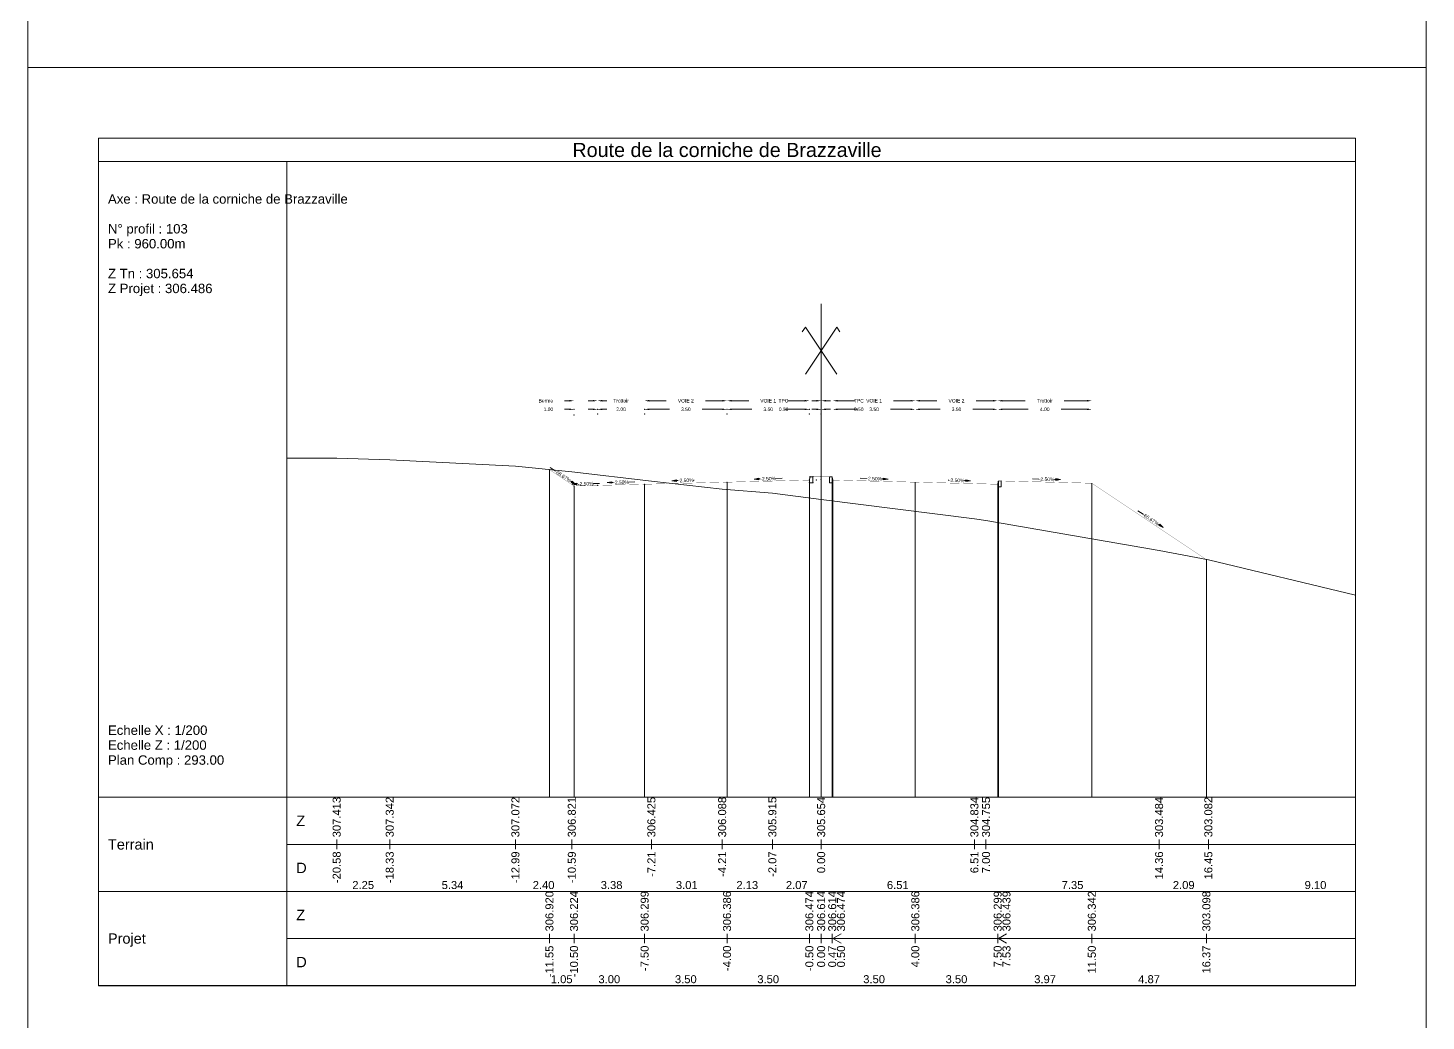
# Model space of a CAD drawing. Extents: x 0 to 74, y -372 to 1003.
# Drawn here: x 0 to 59.4, y -286.8 to -244.6 of the extents above; entities that cross this region are included whole.
import ezdxf
from ezdxf.enums import TextEntityAlignment as Align

# ---------------------------------------------------------------- set-up
doc = ezdxf.new("R2010")
doc.units = 0
doc.header["$LTSCALE"] = 2
doc.header["$PDSIZE"] = -0.004
doc.layers.get('0').update_dxf_attribs({"lineweight": 0})
for name, color, linetype, lineweight in [('Route - Profils type - PT DEB TRT BERME', 5, 'Continuous', 0), ('Route - Profils type - PT REM TRT', 5, 'Continuous', 0), ('Route - Route de la corniche de Brazzaville - PT - Cadre_P103', 7, 'Continuous', 0), ('Route - Route de la corniche de Brazzaville - PT - Terrain_P103', 5, 'Continuous', 0)]:
    doc.layers.add(name, color=color, linetype=linetype, lineweight=lineweight)
doc.styles.add('CadreTitre', font='arial.ttf', dxfattribs={"height": 0.003})
doc.styles.add('Cotation', font='arial.ttf')
doc.styles.add('CoteHor', font='arial.ttf', dxfattribs={"height": 0.0022})
doc.styles.add('CoteHorA', font='arial.ttf', dxfattribs={"height": 0.0022})
doc.styles.add('CoteTitre', font='arial.ttf', dxfattribs={"height": 0.0017})
doc.styles.add('CoteTitreA', font='arial.ttf', dxfattribs={"height": 0.0017})
doc.styles.add('CoteVert', font='arial.ttf', dxfattribs={"height": 0.0017})
doc.styles.add('CoteVertA', font='arial.ttf', dxfattribs={"height": 0.0017})
doc.styles.add('ProfilCartouche', font='arial.ttf', dxfattribs={"height": 0.002})
doc.dimstyles.new('BRAZZAVILLE', dxfattribs={"dimtxt": 0.15, "dimasz": 0.2, "dimexe": 0.5, "dimexo": 0.5, "dimgap": 0.5, "dimtad": 0, "dimzin": 0, "dimdsep": 46, "dimtxsty": 'Cotation', "dimsah": 1, "dimcen": 0.1, "dimse1": 1, "dimse2": 1, "dimclrd": 1, "dimclre": 256, "dimclrt": 1, "dimaunit": 2, "dimazin": 0, "dimtfac": 1, "dimtdec": 4, "dimtofl": 0, "dimtmove": 0, "dimatfit": 1, "dimfxl": 1, "dimtolj": 1, "dimtzin": 0, "dimlwd": 0, "dimlwe": 0, "dimarcsym": 0})

# ---------------------------------------------------------------- blocks, each defined once
blk = doc.blocks.new('*D642')
at = {"layer": 'Defpoints', "color": 0, "transparency": 16777216}
for p in [(34.2, -260.844), (34.2, -260.848), (33.7, -263.844)]:
    blk.add_point(p, dxfattribs=at)
at = {"layer": 'Route - Profils type - PT REM TRT', "color": 1, "lineweight": 0, "transparency": 16777216}
for p, q in [((33.5, -260.848), (33.3, -260.848)), ((34.4, -260.848), (34.6, -260.848))]:
    blk.add_line(p, q, dxfattribs=at)
at = {"layer": 'Route - Profils type - PT REM TRT', "color": 1, "transparency": 16777216}
for points in [[(33.5, -260.815), (33.5, -260.881), (33.7, -260.848)], [(34.4, -260.815), (34.4, -260.881), (34.2, -260.848)]]:
    blk.add_solid(points, dxfattribs=at)
at = {"layer": 'Route - Profils type - PT REM TRT', "color": 1, "transparency": 16777216, "insert": (35.295, -260.848), "char_height": 0.15, "attachment_point": 5, "style": 'Cotation'}
blk.add_mtext('\\A1;0.50', dxfattribs=at)
blk = doc.blocks.new('*D643')
at = {"layer": 'Defpoints', "color": 0, "transparency": 16777216}
for p in [(34.2, -260.844), (37.7, -260.844), (37.7, -260.848)]:
    blk.add_point(p, dxfattribs=at)
at = {"layer": 'Route - Profils type - PT REM TRT', "color": 1, "lineweight": 0, "transparency": 16777216}
for p, q in [((34.4, -260.848), (35.255, -260.848)), ((37.5, -260.848), (36.645, -260.848))]:
    blk.add_line(p, q, dxfattribs=at)
at = {"layer": 'Route - Profils type - PT REM TRT', "color": 1, "transparency": 16777216}
for points in [[(34.4, -260.815), (34.4, -260.881), (34.2, -260.848)], [(37.5, -260.815), (37.5, -260.881), (37.7, -260.848)]]:
    blk.add_solid(points, dxfattribs=at)
at = {"layer": 'Route - Profils type - PT REM TRT', "color": 1, "transparency": 16777216, "insert": (35.95, -260.848), "char_height": 0.15, "attachment_point": 5, "style": 'Cotation'}
blk.add_mtext('\\A1;3.50', dxfattribs=at)
blk = doc.blocks.new('*D644')
at = {"layer": 'Defpoints', "color": 0, "transparency": 16777216}
for p in [(37.7, -260.844), (41.2, -260.844), (41.2, -260.848)]:
    blk.add_point(p, dxfattribs=at)
at = {"layer": 'Route - Profils type - PT REM TRT', "color": 1, "lineweight": 0, "transparency": 16777216}
for p, q in [((37.9, -260.848), (38.755, -260.848)), ((41, -260.848), (40.145, -260.848))]:
    blk.add_line(p, q, dxfattribs=at)
at = {"layer": 'Route - Profils type - PT REM TRT', "color": 1, "transparency": 16777216}
for points in [[(37.9, -260.815), (37.9, -260.881), (37.7, -260.848)], [(41, -260.815), (41, -260.881), (41.2, -260.848)]]:
    blk.add_solid(points, dxfattribs=at)
at = {"layer": 'Route - Profils type - PT REM TRT', "color": 1, "transparency": 16777216, "insert": (39.45, -260.848), "char_height": 0.15, "attachment_point": 5, "style": 'Cotation'}
blk.add_mtext('\\A1;3.50', dxfattribs=at)
blk = doc.blocks.new('*D645')
at = {"layer": 'Defpoints', "color": 0, "transparency": 16777216}
for p in [(41.2, -260.844), (45.2, -260.844), (45.2, -260.848)]:
    blk.add_point(p, dxfattribs=at)
at = {"layer": 'Route - Profils type - PT REM TRT', "color": 1, "lineweight": 0, "transparency": 16777216}
for p, q in [((41.4, -260.848), (42.502, -260.848)), ((45, -260.848), (43.898, -260.848))]:
    blk.add_line(p, q, dxfattribs=at)
at = {"layer": 'Route - Profils type - PT REM TRT', "color": 1, "transparency": 16777216}
for points in [[(41.4, -260.815), (41.4, -260.881), (41.2, -260.848)], [(45, -260.815), (45, -260.881), (45.2, -260.848)]]:
    blk.add_solid(points, dxfattribs=at)
at = {"layer": 'Route - Profils type - PT REM TRT', "color": 1, "transparency": 16777216, "insert": (43.2, -260.848), "char_height": 0.15, "attachment_point": 5, "style": 'Cotation'}
blk.add_mtext('\\A1;4.00', dxfattribs=at)
blk = doc.blocks.new('*D646')
at = {"layer": 'Defpoints', "color": 0, "transparency": 16777216}
for p in [(34.2, -260.485), (34.2, -261.044), (33.7, -263.844)]:
    blk.add_point(p, dxfattribs=at)
at = {"layer": 'Route - Profils type - PT REM TRT', "color": 1, "lineweight": 0, "transparency": 16777216}
for p, q in [((33.5, -260.485), (33.3, -260.485)), ((34.4, -260.485), (34.6, -260.485))]:
    blk.add_line(p, q, dxfattribs=at)
at = {"layer": 'Route - Profils type - PT REM TRT', "color": 1, "transparency": 16777216}
for points in [[(33.5, -260.451), (33.5, -260.518), (33.7, -260.485)], [(34.4, -260.451), (34.4, -260.518), (34.2, -260.485)]]:
    blk.add_solid(points, dxfattribs=at)
at = {"layer": 'Route - Profils type - PT REM TRT', "color": 1, "transparency": 16777216, "insert": (35.303, -260.485), "char_height": 0.15, "attachment_point": 5, "style": 'Cotation'}
blk.add_mtext('\\A1;TPC', dxfattribs=at)
blk = doc.blocks.new('*D647')
at = {"layer": 'Defpoints', "color": 0, "transparency": 16777216}
for p in [(37.7, -260.485), (34.2, -261.044), (37.7, -260.844)]:
    blk.add_point(p, dxfattribs=at)
at = {"layer": 'Route - Profils type - PT REM TRT', "color": 1, "lineweight": 0, "transparency": 16777216}
for p, q in [((34.4, -260.485), (35.132, -260.485)), ((37.5, -260.485), (36.768, -260.485))]:
    blk.add_line(p, q, dxfattribs=at)
at = {"layer": 'Route - Profils type - PT REM TRT', "color": 1, "transparency": 16777216}
for points in [[(34.4, -260.451), (34.4, -260.518), (34.2, -260.485)], [(37.5, -260.451), (37.5, -260.518), (37.7, -260.485)]]:
    blk.add_solid(points, dxfattribs=at)
at = {"layer": 'Route - Profils type - PT REM TRT', "color": 1, "transparency": 16777216, "insert": (35.95, -260.485), "char_height": 0.15, "attachment_point": 5, "style": 'Cotation'}
blk.add_mtext('\\A1;VOIE 1', dxfattribs=at)
blk = doc.blocks.new('*D648')
at = {"layer": 'Defpoints', "color": 0, "transparency": 16777216}
for p in [(41.2, -260.485), (37.7, -260.844), (41.2, -260.844)]:
    blk.add_point(p, dxfattribs=at)
at = {"layer": 'Route - Profils type - PT REM TRT', "color": 1, "lineweight": 0, "transparency": 16777216}
for p, q in [((37.9, -260.485), (38.618, -260.485)), ((41, -260.485), (40.282, -260.485))]:
    blk.add_line(p, q, dxfattribs=at)
at = {"layer": 'Route - Profils type - PT REM TRT', "color": 1, "transparency": 16777216}
for points in [[(37.9, -260.451), (37.9, -260.518), (37.7, -260.485)], [(41, -260.451), (41, -260.518), (41.2, -260.485)]]:
    blk.add_solid(points, dxfattribs=at)
at = {"layer": 'Route - Profils type - PT REM TRT', "color": 1, "transparency": 16777216, "insert": (39.45, -260.485), "char_height": 0.15, "attachment_point": 5, "style": 'Cotation'}
blk.add_mtext('\\A1;VOIE 2', dxfattribs=at)
blk = doc.blocks.new('*D649')
at = {"layer": 'Defpoints', "color": 0, "transparency": 16777216}
for p in [(45.2, -260.485), (41.2, -260.844), (45.2, -260.844)]:
    blk.add_point(p, dxfattribs=at)
at = {"layer": 'Route - Profils type - PT REM TRT', "color": 1, "lineweight": 0, "transparency": 16777216}
for p, q in [((41.4, -260.485), (42.369, -260.485)), ((45, -260.485), (44.031, -260.485))]:
    blk.add_line(p, q, dxfattribs=at)
at = {"layer": 'Route - Profils type - PT REM TRT', "color": 1, "transparency": 16777216}
for points in [[(41.4, -260.451), (41.4, -260.518), (41.2, -260.485)], [(45, -260.451), (45, -260.518), (45.2, -260.485)]]:
    blk.add_solid(points, dxfattribs=at)
at = {"layer": 'Route - Profils type - PT REM TRT', "color": 1, "transparency": 16777216, "insert": (43.2, -260.485), "char_height": 0.15, "attachment_point": 5, "style": 'Cotation'}
blk.add_mtext('\\A1;Trottoir', dxfattribs=at)
blk = doc.blocks.new('MENSURA_COTEPENTE_188')
at = {"layer": 'Route - Profils type - PT REM TRT', "linetype": 'Continuous', "lineweight": 0}
blk.add_hatch(color=1, dxfattribs=at).paths.add_polyline_path([(0.18171, -5.75755), (0.18272, -5.7574), (0.18172, -5.7572)])
at = {"layer": 'Route - Profils type - PT REM TRT', "color": 1, "linetype": 'Continuous', "lineweight": 0}
for p, q in [((0.17811, -5.75728), (0.17681, -5.75725)), ((0.18172, -5.75737), (0.18142, -5.75737))]:
    blk.add_line(p, q, dxfattribs=at)
at = {"layer": 'Route - Profils type - PT REM TRT', "color": 1, "linetype": 'Continuous', "lineweight": 0, "flags": 128}
blk.add_lwpolyline([(0.18171, -5.75755), (0.18272, -5.7574), (0.18172, -5.7572), (0.18171, -5.75755)], close=True, dxfattribs=at)
at = {"layer": 'Route - Profils type - PT REM TRT', "color": 1, "style": 'Cotation'}
blk.add_text('-2.50%', height=0.00075, rotation=358.5679, dxfattribs=at).set_placement((0.17976, -5.75733), align=Align.MIDDLE_CENTER)
blk = doc.blocks.new('MENSURA_COTEPENTE_189')
at = {"layer": 'Route - Profils type - PT REM TRT', "linetype": 'Continuous', "lineweight": 0}
blk.add_hatch(color=1, dxfattribs=at).paths.add_polyline_path([(0.19922, -5.7579), (0.20022, -5.75775), (0.19923, -5.75755)])
at = {"layer": 'Route - Profils type - PT REM TRT', "color": 1, "linetype": 'Continuous', "lineweight": 0}
for p, q in [((0.19561, -5.75764), (0.19548, -5.75763)), ((0.19922, -5.75773), (0.19892, -5.75772))]:
    blk.add_line(p, q, dxfattribs=at)
at = {"layer": 'Route - Profils type - PT REM TRT', "color": 1, "linetype": 'Continuous', "lineweight": 0, "flags": 128}
blk.add_lwpolyline([(0.19922, -5.7579), (0.20022, -5.75775), (0.19923, -5.75755), (0.19922, -5.7579)], close=True, dxfattribs=at)
at = {"layer": 'Route - Profils type - PT REM TRT', "color": 1, "style": 'Cotation'}
blk.add_text('-2.50%', height=0.00075, rotation=358.5679, dxfattribs=at).set_placement((0.19727, -5.75768), align=Align.MIDDLE_CENTER)
blk = doc.blocks.new('MENSURA_COTEPENTE_190')
at = {"layer": 'Route - Profils type - PT REM TRT', "linetype": 'Continuous', "lineweight": 0}
blk.add_hatch(color=1, dxfattribs=at).paths.add_polyline_path([(0.24026, -5.7673), (0.24119, -5.76771), (0.24045, -5.76701)])
at = {"layer": 'Route - Profils type - PT REM TRT', "color": 1, "linetype": 'Continuous', "lineweight": 0}
for p, q in [((0.23688, -5.76484), (0.2358, -5.76412)), ((0.24035, -5.76715), (0.2401, -5.76699))]:
    blk.add_line(p, q, dxfattribs=at)
at = {"layer": 'Route - Profils type - PT REM TRT', "color": 1, "linetype": 'Continuous', "lineweight": 0, "flags": 128}
blk.add_lwpolyline([(0.24026, -5.7673), (0.24119, -5.76771), (0.24045, -5.76701), (0.24026, -5.7673)], close=True, dxfattribs=at)
at = {"layer": 'Route - Profils type - PT REM TRT', "color": 1, "style": 'Cotation'}
blk.add_text('-66.67%', height=0.00075, rotation=326.3098, dxfattribs=at).set_placement((0.23849, -5.76591), align=Align.MIDDLE_CENTER)
blk = doc.blocks.new('MENSURA_COTEPENTE_191')
at = {"layer": 'Route - Profils type - PT REM TRT', "linetype": 'Continuous', "lineweight": 0}
blk.add_hatch(color=1, dxfattribs=at).paths.add_polyline_path([(0.21834, -5.75768), (0.21935, -5.75752), (0.21835, -5.75732)])
at = {"layer": 'Route - Profils type - PT REM TRT', "color": 1, "linetype": 'Continuous', "lineweight": 0}
for p, q in [((0.21473, -5.75741), (0.21343, -5.75738)), ((0.21835, -5.7575), (0.21805, -5.75749))]:
    blk.add_line(p, q, dxfattribs=at)
at = {"layer": 'Route - Profils type - PT REM TRT', "color": 1, "linetype": 'Continuous', "lineweight": 0, "flags": 128}
blk.add_lwpolyline([(0.21834, -5.75768), (0.21935, -5.75752), (0.21835, -5.75732), (0.21834, -5.75768)], close=True, dxfattribs=at)
at = {"layer": 'Route - Profils type - PT REM TRT', "color": 1, "style": 'Cotation'}
blk.add_text('-2.50%', height=0.00075, rotation=358.5679, dxfattribs=at).set_placement((0.21639, -5.75745), align=Align.MIDDLE_CENTER)
blk = doc.blocks.new('T2', base_point=(-6.713, 11.473))
at = {"linetype": 'Continuous', "flags": 128}
blk.add_lwpolyline([(-6.837, 11.703), (-6.863, 11.583), (-6.863, 11.473), (-6.713, 11.473), (-6.713, 11.723), (-6.818, 11.719, 0.339869)], format="xyb", close=True, dxfattribs=at)
blk = doc.blocks.new('T2__mirroredMSX', base_point=(-6.713, 11.473))
at = {"linetype": 'Continuous', "flags": 128}
blk.add_lwpolyline([(-6.837, 11.703), (-6.863, 11.583), (-6.863, 11.473), (-6.713, 11.473), (-6.713, 11.723), (-6.818, 11.719, 0.339869)], format="xyb", close=True, dxfattribs=at)
blk = doc.blocks.new('*D654')
at = {"layer": 'Defpoints', "color": 0, "transparency": 16777216}
for p in [(33.2, -260.844), (33.2, -260.848), (33.7, -263.844)]:
    blk.add_point(p, dxfattribs=at)
at = {"layer": 'Route - Profils type - PT DEB TRT BERME', "color": 1, "lineweight": 0, "transparency": 16777216}
for p, q in [((33, -260.848), (32.8, -260.848)), ((33.9, -260.848), (34.1, -260.848))]:
    blk.add_line(p, q, dxfattribs=at)
at = {"layer": 'Route - Profils type - PT DEB TRT BERME', "color": 1, "transparency": 16777216}
for points in [[(33, -260.815), (33, -260.881), (33.2, -260.848)], [(33.9, -260.815), (33.9, -260.881), (33.7, -260.848)]]:
    blk.add_solid(points, dxfattribs=at)
at = {"layer": 'Route - Profils type - PT DEB TRT BERME', "color": 1, "transparency": 16777216, "insert": (32.105, -260.848), "char_height": 0.15, "attachment_point": 5, "style": 'Cotation'}
blk.add_mtext('\\A1;0.50', dxfattribs=at)
blk = doc.blocks.new('*D655')
at = {"layer": 'Defpoints', "color": 0, "transparency": 16777216}
for p in [(29.7, -260.844), (29.7, -260.848), (33.2, -260.844)]:
    blk.add_point(p, dxfattribs=at)
at = {"layer": 'Route - Profils type - PT DEB TRT BERME', "color": 1, "lineweight": 0, "transparency": 16777216}
for p, q in [((29.9, -260.848), (30.755, -260.848)), ((33, -260.848), (32.145, -260.848))]:
    blk.add_line(p, q, dxfattribs=at)
at = {"layer": 'Route - Profils type - PT DEB TRT BERME', "color": 1, "transparency": 16777216}
for points in [[(29.9, -260.815), (29.9, -260.881), (29.7, -260.848)], [(33, -260.815), (33, -260.881), (33.2, -260.848)]]:
    blk.add_solid(points, dxfattribs=at)
at = {"layer": 'Route - Profils type - PT DEB TRT BERME', "color": 1, "transparency": 16777216, "insert": (31.45, -260.848), "char_height": 0.15, "attachment_point": 5, "style": 'Cotation'}
blk.add_mtext('\\A1;3.50', dxfattribs=at)
blk = doc.blocks.new('*D656')
at = {"layer": 'Defpoints', "color": 0, "transparency": 16777216}
for p in [(26.2, -260.844), (26.2, -260.848), (29.7, -260.844)]:
    blk.add_point(p, dxfattribs=at)
at = {"layer": 'Route - Profils type - PT DEB TRT BERME', "color": 1, "lineweight": 0, "transparency": 16777216}
for p, q in [((26.4, -260.848), (27.255, -260.848)), ((29.5, -260.848), (28.645, -260.848))]:
    blk.add_line(p, q, dxfattribs=at)
at = {"layer": 'Route - Profils type - PT DEB TRT BERME', "color": 1, "transparency": 16777216}
for points in [[(26.4, -260.815), (26.4, -260.881), (26.2, -260.848)], [(29.5, -260.815), (29.5, -260.881), (29.7, -260.848)]]:
    blk.add_solid(points, dxfattribs=at)
at = {"layer": 'Route - Profils type - PT DEB TRT BERME', "color": 1, "transparency": 16777216, "insert": (27.95, -260.848), "char_height": 0.15, "attachment_point": 5, "style": 'Cotation'}
blk.add_mtext('\\A1;3.50', dxfattribs=at)
blk = doc.blocks.new('*D657')
at = {"layer": 'Defpoints', "color": 0, "transparency": 16777216}
for p in [(33.2, -260.485), (33.2, -261.044), (33.7, -263.844)]:
    blk.add_point(p, dxfattribs=at)
at = {"layer": 'Route - Profils type - PT DEB TRT BERME', "color": 1, "lineweight": 0, "transparency": 16777216}
for p, q in [((33, -260.485), (32.8, -260.485)), ((33.9, -260.485), (34.1, -260.485))]:
    blk.add_line(p, q, dxfattribs=at)
at = {"layer": 'Route - Profils type - PT DEB TRT BERME', "color": 1, "transparency": 16777216}
for points in [[(33, -260.451), (33, -260.518), (33.2, -260.485)], [(33.9, -260.451), (33.9, -260.518), (33.7, -260.485)]]:
    blk.add_solid(points, dxfattribs=at)
at = {"layer": 'Route - Profils type - PT DEB TRT BERME', "color": 1, "transparency": 16777216, "insert": (32.097, -260.485), "char_height": 0.15, "attachment_point": 5, "style": 'Cotation'}
blk.add_mtext('\\A1;TPC', dxfattribs=at)
blk = doc.blocks.new('*D658')
at = {"layer": 'Defpoints', "color": 0, "transparency": 16777216}
for p in [(29.7, -260.485), (29.7, -260.844), (33.2, -261.044)]:
    blk.add_point(p, dxfattribs=at)
at = {"layer": 'Route - Profils type - PT DEB TRT BERME', "color": 1, "lineweight": 0, "transparency": 16777216}
for p, q in [((29.9, -260.485), (30.632, -260.485)), ((33, -260.485), (32.268, -260.485))]:
    blk.add_line(p, q, dxfattribs=at)
at = {"layer": 'Route - Profils type - PT DEB TRT BERME', "color": 1, "transparency": 16777216}
for points in [[(29.9, -260.451), (29.9, -260.518), (29.7, -260.485)], [(33, -260.451), (33, -260.518), (33.2, -260.485)]]:
    blk.add_solid(points, dxfattribs=at)
at = {"layer": 'Route - Profils type - PT DEB TRT BERME', "color": 1, "transparency": 16777216, "insert": (31.45, -260.485), "char_height": 0.15, "attachment_point": 5, "style": 'Cotation'}
blk.add_mtext('\\A1;VOIE 1', dxfattribs=at)
blk = doc.blocks.new('*D659')
at = {"layer": 'Defpoints', "color": 0, "transparency": 16777216}
for p in [(26.2, -260.485), (26.2, -260.844), (29.7, -260.844)]:
    blk.add_point(p, dxfattribs=at)
at = {"layer": 'Route - Profils type - PT DEB TRT BERME', "color": 1, "lineweight": 0, "transparency": 16777216}
for p, q in [((26.4, -260.485), (27.118, -260.485)), ((29.5, -260.485), (28.782, -260.485))]:
    blk.add_line(p, q, dxfattribs=at)
at = {"layer": 'Route - Profils type - PT DEB TRT BERME', "color": 1, "transparency": 16777216}
for points in [[(26.4, -260.451), (26.4, -260.518), (26.2, -260.485)], [(29.5, -260.451), (29.5, -260.518), (29.7, -260.485)]]:
    blk.add_solid(points, dxfattribs=at)
at = {"layer": 'Route - Profils type - PT DEB TRT BERME', "color": 1, "transparency": 16777216, "insert": (27.95, -260.485), "char_height": 0.15, "attachment_point": 5, "style": 'Cotation'}
blk.add_mtext('\\A1;VOIE 2', dxfattribs=at)
blk = doc.blocks.new('*D660')
at = {"layer": 'Defpoints', "color": 0, "transparency": 16777216}
for p in [(24.2, -260.485), (24.2, -260.844), (26.2, -260.844)]:
    blk.add_point(p, dxfattribs=at)
at = {"layer": 'Route - Profils type - PT DEB TRT BERME', "color": 1, "lineweight": 0, "transparency": 16777216}
for p, q in [((24, -260.485), (23.8, -260.485)), ((26.4, -260.485), (26.6, -260.485))]:
    blk.add_line(p, q, dxfattribs=at)
at = {"layer": 'Route - Profils type - PT DEB TRT BERME', "color": 1, "transparency": 16777216}
for points in [[(24, -260.451), (24, -260.518), (24.2, -260.485)], [(26.4, -260.451), (26.4, -260.518), (26.2, -260.485)]]:
    blk.add_solid(points, dxfattribs=at)
at = {"layer": 'Route - Profils type - PT DEB TRT BERME', "color": 1, "transparency": 16777216, "insert": (25.2, -260.485), "char_height": 0.15, "attachment_point": 5, "style": 'Cotation'}
blk.add_mtext('\\A1;Trottoir', dxfattribs=at)
blk = doc.blocks.new('*D661')
at = {"layer": 'Defpoints', "color": 0, "transparency": 16777216}
for p in [(23.2, -260.485), (23.2, -260.844), (24.2, -260.844)]:
    blk.add_point(p, dxfattribs=at)
at = {"layer": 'Route - Profils type - PT DEB TRT BERME', "color": 1, "lineweight": 0, "transparency": 16777216}
for p, q in [((23, -260.485), (22.8, -260.485)), ((24.4, -260.485), (24.6, -260.485))]:
    blk.add_line(p, q, dxfattribs=at)
at = {"layer": 'Route - Profils type - PT DEB TRT BERME', "color": 1, "transparency": 16777216}
for points in [[(23, -260.451), (23, -260.518), (23.2, -260.485)], [(24.4, -260.451), (24.4, -260.518), (24.2, -260.485)]]:
    blk.add_solid(points, dxfattribs=at)
at = {"layer": 'Route - Profils type - PT DEB TRT BERME', "color": 1, "transparency": 16777216, "insert": (22.003, -260.485), "char_height": 0.15, "attachment_point": 5, "style": 'Cotation'}
blk.add_mtext('\\A1;Berme', dxfattribs=at)
blk = doc.blocks.new('*D662')
at = {"layer": 'Defpoints', "color": 0, "transparency": 16777216}
for p in [(24.2, -260.844), (24.2, -260.848), (26.2, -260.844)]:
    blk.add_point(p, dxfattribs=at)
at = {"layer": 'Route - Profils type - PT DEB TRT BERME', "color": 1, "lineweight": 0, "transparency": 16777216}
for p, q in [((24, -260.848), (23.8, -260.848)), ((26.4, -260.848), (26.6, -260.848))]:
    blk.add_line(p, q, dxfattribs=at)
at = {"layer": 'Route - Profils type - PT DEB TRT BERME', "color": 1, "transparency": 16777216}
for points in [[(24, -260.815), (24, -260.881), (24.2, -260.848)], [(26.4, -260.815), (26.4, -260.881), (26.2, -260.848)]]:
    blk.add_solid(points, dxfattribs=at)
at = {"layer": 'Route - Profils type - PT DEB TRT BERME', "color": 1, "transparency": 16777216, "insert": (25.2, -260.848), "char_height": 0.15, "attachment_point": 5, "style": 'Cotation'}
blk.add_mtext('\\A1;2.00', dxfattribs=at)
blk = doc.blocks.new('*D663')
at = {"layer": 'Defpoints', "color": 0, "transparency": 16777216}
for p in [(23.2, -260.844), (23.2, -260.848), (24.2, -260.844)]:
    blk.add_point(p, dxfattribs=at)
at = {"layer": 'Route - Profils type - PT DEB TRT BERME', "color": 1, "lineweight": 0, "transparency": 16777216}
for p, q in [((23, -260.848), (22.8, -260.848)), ((24.4, -260.848), (24.6, -260.848))]:
    blk.add_line(p, q, dxfattribs=at)
at = {"layer": 'Route - Profils type - PT DEB TRT BERME', "color": 1, "transparency": 16777216}
for points in [[(23, -260.815), (23, -260.881), (23.2, -260.848)], [(24.4, -260.815), (24.4, -260.881), (24.2, -260.848)]]:
    blk.add_solid(points, dxfattribs=at)
at = {"layer": 'Route - Profils type - PT DEB TRT BERME', "color": 1, "transparency": 16777216, "insert": (22.112, -260.848), "char_height": 0.15, "attachment_point": 5, "style": 'Cotation'}
blk.add_mtext('\\A1;1.00', dxfattribs=at)
blk = doc.blocks.new('MENSURA_COTEPENTE_192')
at = {"layer": 'Route - Profils type - PT DEB TRT BERME', "linetype": 'Continuous', "lineweight": 0}
blk.add_hatch(color=1, dxfattribs=at).paths.add_polyline_path([(0.15529, -5.75755), (0.15428, -5.7574), (0.15528, -5.7572)])
at = {"layer": 'Route - Profils type - PT DEB TRT BERME', "color": 1, "linetype": 'Continuous', "lineweight": 0}
for p, q in [((0.15528, -5.75737), (0.15558, -5.75737)), ((0.15889, -5.75728), (0.16019, -5.75725))]:
    blk.add_line(p, q, dxfattribs=at)
at = {"layer": 'Route - Profils type - PT DEB TRT BERME', "color": 1, "linetype": 'Continuous', "lineweight": 0, "flags": 128}
blk.add_lwpolyline([(0.15529, -5.75755), (0.15428, -5.7574), (0.15528, -5.7572), (0.15529, -5.75755)], close=True, dxfattribs=at)
at = {"layer": 'Route - Profils type - PT DEB TRT BERME', "color": 1, "style": 'Cotation'}
blk.add_text('-2.50%', height=0.00075, rotation=-358.5679, dxfattribs=at).set_placement((0.15724, -5.75733), align=Align.MIDDLE_CENTER)
blk = doc.blocks.new('MENSURA_COTEPENTE_193')
at = {"layer": 'Route - Profils type - PT DEB TRT BERME', "linetype": 'Continuous', "lineweight": 0}
blk.add_hatch(color=1, dxfattribs=at).paths.add_polyline_path([(0.13778, -5.7579), (0.13678, -5.75775), (0.13777, -5.75755)])
at = {"layer": 'Route - Profils type - PT DEB TRT BERME', "color": 1, "linetype": 'Continuous', "lineweight": 0}
for p, q in [((0.13778, -5.75773), (0.13808, -5.75772)), ((0.14139, -5.75764), (0.14152, -5.75763))]:
    blk.add_line(p, q, dxfattribs=at)
at = {"layer": 'Route - Profils type - PT DEB TRT BERME', "color": 1, "linetype": 'Continuous', "lineweight": 0, "flags": 128}
blk.add_lwpolyline([(0.13778, -5.7579), (0.13678, -5.75775), (0.13777, -5.75755), (0.13778, -5.7579)], close=True, dxfattribs=at)
at = {"layer": 'Route - Profils type - PT DEB TRT BERME', "color": 1, "style": 'Cotation'}
blk.add_text('-2.50%', height=0.00075, rotation=-358.5679, dxfattribs=at).set_placement((0.13973, -5.75768), align=Align.MIDDLE_CENTER)
blk = doc.blocks.new('MENSURA_COTEPENTE_194')
at = {"layer": 'Route - Profils type - PT DEB TRT BERME', "linetype": 'Continuous', "lineweight": 0}
blk.add_hatch(color=1, dxfattribs=at).paths.add_polyline_path([(0.1156, -5.75785), (0.11634, -5.75855), (0.11541, -5.75814)])
at = {"layer": 'Route - Profils type - PT DEB TRT BERME', "color": 1, "linetype": 'Continuous', "lineweight": 0}
for p, q in [((0.11203, -5.75568), (0.11095, -5.75496)), ((0.11551, -5.758), (0.11526, -5.75783))]:
    blk.add_line(p, q, dxfattribs=at)
at = {"layer": 'Route - Profils type - PT DEB TRT BERME', "color": 1, "linetype": 'Continuous', "lineweight": 0, "flags": 128}
blk.add_lwpolyline([(0.1156, -5.75785), (0.11634, -5.75855), (0.11541, -5.75814), (0.1156, -5.75785)], close=True, dxfattribs=at)
at = {"layer": 'Route - Profils type - PT DEB TRT BERME', "color": 1, "style": 'Cotation'}
blk.add_text('-66.67%', height=0.00075, rotation=-33.6902, dxfattribs=at).set_placement((0.11364, -5.75675), align=Align.MIDDLE_CENTER)
blk = doc.blocks.new('MENSURA_COTEPENTE_195')
at = {"layer": 'Route - Profils type - PT DEB TRT BERME', "linetype": 'Continuous', "lineweight": 0}
blk.add_hatch(color=1, dxfattribs=at).paths.add_polyline_path([(0.12404, -5.75831), (0.12303, -5.75816), (0.12403, -5.75796)])
at = {"layer": 'Route - Profils type - PT DEB TRT BERME', "color": 1, "linetype": 'Continuous', "lineweight": 0}
for p, q in [((0.12403, -5.75814), (0.12433, -5.75813)), ((0.12764, -5.75805), (0.12894, -5.75802))]:
    blk.add_line(p, q, dxfattribs=at)
at = {"layer": 'Route - Profils type - PT DEB TRT BERME', "color": 1, "linetype": 'Continuous', "lineweight": 0, "flags": 128}
blk.add_lwpolyline([(0.12404, -5.75831), (0.12303, -5.75816), (0.12403, -5.75796), (0.12404, -5.75831)], close=True, dxfattribs=at)
at = {"layer": 'Route - Profils type - PT DEB TRT BERME', "color": 1, "style": 'Cotation'}
blk.add_text('-2.50%', height=0.00075, rotation=-358.5679, dxfattribs=at).set_placement((0.12599, -5.75809), align=Align.MIDDLE_CENTER)
blk = doc.blocks.new('MENSURA_COTEPENTE_196')
at = {"layer": 'Route - Profils type - PT DEB TRT BERME', "linetype": 'Continuous', "lineweight": 0}
blk.add_hatch(color=1, dxfattribs=at).paths.add_polyline_path([(0.11654, -5.75862), (0.11553, -5.75847), (0.11653, -5.75827)])
at = {"layer": 'Route - Profils type - PT DEB TRT BERME', "color": 1, "linetype": 'Continuous', "lineweight": 0}
for p, q in [((0.11653, -5.75845), (0.11683, -5.75844)), ((0.12015, -5.75836), (0.12144, -5.75832))]:
    blk.add_line(p, q, dxfattribs=at)
at = {"layer": 'Route - Profils type - PT DEB TRT BERME', "color": 1, "linetype": 'Continuous', "lineweight": 0, "flags": 128}
blk.add_lwpolyline([(0.11654, -5.75862), (0.11553, -5.75847), (0.11653, -5.75827), (0.11654, -5.75862)], close=True, dxfattribs=at)
at = {"layer": 'Route - Profils type - PT DEB TRT BERME', "color": 1, "style": 'Cotation'}
blk.add_text('-2.50%', height=0.00075, rotation=-358.5679, dxfattribs=at).set_placement((0.11849, -5.7584), align=Align.MIDDLE_CENTER)

msp = doc.modelspace()

# ---------------------------------------------------------------- linework, layer by layer
at = {"flags": 128}
for points in [[(0, -246.33), (0, -204.33), (59.4, -204.33), (59.4, -246.33)], [(0, -288.33), (0, -246.33), (59.4, -246.33), (59.4, -288.33)], [(3, -285.33), (3, -249.33), (56.4, -249.33), (56.4, -285.33)]]:
    msp.add_lwpolyline(points, close=True, dxfattribs=at)
at = {"layer": 'Route - Profils type - PT DEB TRT BERME', "color": 1, "linetype": 'Continuous', "flags": 128}
msp.add_lwpolyline([(33.7, -263.716, 0.01, 0.01, 0), (33.35, -263.716, 0.01, 0.01, 0), (33.23, -263.716, 0.01, 0.01, 0), (33.2, -263.856, 0.01, 0.01, 0), (29.7, -263.944, 0.01, 0.01, 0), (26.2, -264.031, 0.01, 0.01, 0), (23.2, -264.106, 0.01, 0.01, 0), (22.155, -263.41, 0.01, 0.01, 0)], format="xyseb", dxfattribs=at)
at = {"layer": 'Route - Profils type - PT DEB TRT BERME'}
for p in [(23.2, -260.844), (23.2, -261.094), (24.2, -260.844), (24.2, -261.044), (26.2, -260.844), (26.2, -261.044), (29.7, -260.844), (29.7, -261.044), (33.2, -260.844), (33.2, -261.044), (33.7, -260.844), (33.7, -261.044), (22.155, -263.41), (33.23, -263.716), (33.35, -263.716), (33.7, -263.716), (23.2, -264.106), (24.2, -264.081), (26.2, -264.031), (29.7, -263.944), (33.2, -263.856), (33.2, -263.966), (33.35, -263.966), (33.5, -263.849), (33.7, -263.844)]:
    msp.add_point(p, dxfattribs=at)
at = {"layer": 'Route - Profils type - PT REM TRT', "color": 1, "linetype": 'Continuous', "flags": 128}
msp.add_lwpolyline([(33.7, -263.716, 0.01, 0.01, 0), (34.05, -263.716, 0.01, 0.01, 0), (34.17, -263.716, 0.01, 0.01, 0), (34.2, -263.856, 0.01, 0.01, 0), (37.7, -263.944, 0.01, 0.01, 0), (41.2, -264.031, 0.01, 0.01, 0), (41.23, -263.891, 0.01, 0.01, 0), (41.35, -263.891, 0.01, 0.01, 0), (45.2, -263.988, 0.01, 0.01, 0), (50.067, -267.232, 0.01, 0.01, 0)], format="xyseb", dxfattribs=at)
at = {"layer": 'Route - Route de la corniche de Brazzaville - PT - Cadre_P103', "color": 7, "linetype": 'Continuous'}
for p, q in [((11, -250.33), (11, -285.33)), ((33.7, -260.361), (33.7, -256.361)), ((32.9, -257.561), (33.033, -257.361)), ((34.367, -259.361), (33.033, -257.361)), ((33.033, -259.361), (34.367, -257.361)), ((34.5, -257.561), (34.367, -257.361)), ((33.7, -277.33), (33.7, -260.361)), ((22.155, -277.33), (22.155, -263.41)), ((22.155, -277.33), (22.155, -263.41)), ((33.7, -277.33), (33.7, -263.716)), ((33.7, -277.33), (33.7, -263.716)), ((34.17, -277.33), (34.17, -263.716)), ((34.17, -277.33), (34.17, -263.716)), ((23.2, -277.33), (23.2, -264.106)), ((23.2, -277.33), (23.2, -264.106)), ((26.2, -277.33), (26.2, -264.031)), ((26.2, -277.33), (26.2, -264.031)), ((29.7, -277.33), (29.7, -263.944)), ((29.7, -277.33), (29.7, -263.944)), ((33.2, -277.33), (33.2, -263.856)), ((33.2, -277.33), (33.2, -263.856)), ((34.2, -277.33), (34.2, -263.856)), ((34.2, -277.33), (34.2, -263.856)), ((37.7, -277.33), (37.7, -263.944)), ((37.7, -277.33), (37.7, -263.944)), ((41.2, -277.33), (41.2, -264.031)), ((41.2, -277.33), (41.2, -264.031)), ((41.23, -277.33), (41.23, -263.891)), ((41.23, -277.33), (41.23, -263.891)), ((45.2, -277.33), (45.2, -263.988)), ((45.2, -277.33), (45.2, -263.988)), ((50.067, -277.33), (50.067, -267.232)), ((50.067, -277.33), (50.067, -267.232)), ((56.4, -277.33), (3, -277.33)), ((56.4, -279.33), (11, -279.33)), ((56.4, -281.33), (3, -281.33)), ((56.4, -281.33), (3, -281.33)), ((56.4, -281.33), (3, -281.33)), ((56.4, -281.33), (3, -281.33)), ((56.4, -281.33), (3, -281.33)), ((56.4, -281.33), (3, -281.33)), ((56.4, -281.33), (3, -281.33)), ((56.4, -283.33), (11, -283.33)), ((22.155, -283.13), (22.155, -283.33)), ((22.155, -283.53), (22.155, -283.33)), ((23.2, -283.13), (23.2, -283.33)), ((23.2, -283.53), (23.2, -283.33)), ((26.2, -283.13), (26.2, -283.33)), ((26.2, -283.53), (26.2, -283.33)), ((29.7, -283.13), (29.7, -283.33)), ((29.7, -283.53), (29.7, -283.33)), ((33.2, -283.13), (33.2, -283.33)), ((33.2, -283.53), (33.2, -283.33)), ((33.7, -283.13), (33.7, -283.33)), ((33.7, -283.53), (33.7, -283.33)), ((34.17, -283.13), (34.17, -283.33)), ((34.17, -283.53), (34.17, -283.33)), ((34.544, -283.13), (34.2, -283.33)), ((34.544, -283.53), (34.2, -283.33)), ((37.7, -283.13), (37.7, -283.33)), ((37.7, -283.53), (37.7, -283.33)), ((41.2, -283.13), (41.2, -283.33)), ((41.2, -283.53), (41.2, -283.33)), ((41.574, -283.13), (41.23, -283.33)), ((41.574, -283.53), (41.23, -283.33)), ((45.2, -283.13), (45.2, -283.33)), ((45.2, -283.53), (45.2, -283.33)), ((50.067, -283.13), (50.067, -283.33)), ((50.067, -283.53), (50.067, -283.33)), ((56.4, -285.33), (3, -285.33)), ((56.4, -285.33), (3, -285.33)), ((56.4, -285.33), (3, -285.33)), ((56.4, -285.33), (3, -285.33)), ((56.4, -285.33), (3, -285.33)), ((56.4, -285.33), (3, -285.33))]:
    msp.add_line(p, q, dxfattribs=at)
at = {"layer": 'Route - Route de la corniche de Brazzaville - PT - Cadre_P103', "color": 114, "linetype": 'Continuous'}
for p, q in [((13.116, -279.13), (13.116, -279.33)), ((15.369, -279.13), (15.369, -279.33)), ((20.71, -279.13), (20.71, -279.33)), ((23.106, -279.13), (23.106, -279.33)), ((26.487, -279.13), (26.487, -279.33)), ((29.494, -279.13), (29.494, -279.33)), ((31.627, -279.13), (31.627, -279.33)), ((33.7, -279.13), (33.7, -279.33)), ((40.211, -279.13), (40.211, -279.33)), ((40.704, -279.13), (40.704, -279.33)), ((48.057, -279.13), (48.057, -279.33)), ((50.151, -279.13), (50.151, -279.33)), ((13.116, -279.53), (13.116, -279.33)), ((15.369, -279.53), (15.369, -279.33)), ((20.71, -279.53), (20.71, -279.33)), ((23.106, -279.53), (23.106, -279.33)), ((26.487, -279.53), (26.487, -279.33)), ((29.494, -279.53), (29.494, -279.33)), ((31.627, -279.53), (31.627, -279.33)), ((33.7, -279.53), (33.7, -279.33)), ((40.211, -279.53), (40.211, -279.33)), ((40.704, -279.53), (40.704, -279.33)), ((48.057, -279.53), (48.057, -279.33)), ((50.151, -279.53), (50.151, -279.33))]:
    msp.add_line(p, q, dxfattribs=at)
at = {"layer": 'Route - Route de la corniche de Brazzaville - PT - Cadre_P103', "flags": 128}
msp.add_lwpolyline([(2.99, -285.34), (2.99, -250.32), (56.41, -250.32), (56.41, -285.34)], close=True, dxfattribs=at)
at = {"layer": 'Route - Route de la corniche de Brazzaville - PT - Terrain_P103', "color": 114, "linetype": 'Continuous', "flags": 128}
msp.add_lwpolyline([(11, -262.928), (13.116, -262.917), (15.369, -262.988), (20.71, -263.258), (23.106, -263.509), (26.487, -263.905), (29.494, -264.242), (31.627, -264.415), (33.7, -264.676), (40.211, -265.496), (40.704, -265.575), (48.057, -266.846), (50.151, -267.248), (56.4, -268.749)], dxfattribs=at)
msp.add_lwpolyline([(11, -262.928), (13.116, -262.917), (15.369, -262.988), (20.71, -263.258), (23.106, -263.509), (26.487, -263.905), (29.494, -264.242), (31.627, -264.415), (33.7, -264.676), (40.211, -265.496), (40.704, -265.575), (48.057, -266.846), (50.151, -267.248), (56.4, -268.749)], dxfattribs=at)

# ---------------------------------------------------------------- block references
at = {"layer": 'Route - Profils type - PT DEB TRT BERME', "xscale": 200, "yscale": 200, "zscale": 200}
for name in ['MENSURA_COTEPENTE_194', 'MENSURA_COTEPENTE_192', 'MENSURA_COTEPENTE_196', 'MENSURA_COTEPENTE_195', 'MENSURA_COTEPENTE_193']:
    msp.add_blockref(name, (0, 887.67), dxfattribs=at)
at = {"layer": 'Route - Profils type - PT DEB TRT BERME', "zscale": 200}
msp.add_blockref('T2', (33.35, -263.966), dxfattribs=at)
at = {"layer": 'Route - Profils type - PT REM TRT', "xscale": -1, "zscale": 200}
msp.add_blockref('T2__mirroredMSX', (34.05, -263.966), dxfattribs=at)
at = {"layer": 'Route - Profils type - PT REM TRT', "xscale": 200, "yscale": 200, "zscale": 200}
for name in ['MENSURA_COTEPENTE_188', 'MENSURA_COTEPENTE_189', 'MENSURA_COTEPENTE_191', 'MENSURA_COTEPENTE_190']:
    msp.add_blockref(name, (0, 887.67), dxfattribs=at)
at = {"layer": 'Route - Profils type - PT REM TRT', "zscale": 200}
msp.add_blockref('T2', (41.35, -264.141), dxfattribs=at)

# ---------------------------------------------------------------- texts
at = {"color": 7, "style": 'CadreTitre'}
msp.add_text('Route de la corniche de Brazzaville', height=0.6, dxfattribs=at).set_placement((29.7, -249.53), align=Align.TOP_CENTER)
at = {"style": 'ProfilCartouche'}
for s, p in [('Axe : Route de la corniche de Brazzaville', (3.4, -251.913)), ('N° profil : 103', (3.4, -253.18)), ('Pk : 960.00m', (3.4, -253.813)), ('Z Tn : 305.654', (3.4, -255.08)), ('Z Projet : 306.486', (3.4, -255.713)), ('Echelle X : 1/200', (3.4, -274.48)), ('Echelle Z : 1/200', (3.4, -275.113)), ('Plan Comp : 293.00', (3.4, -275.747))]:
    msp.add_text(s, height=0.4, dxfattribs=at).set_placement(p, align=Align.MIDDLE_LEFT)
at = {"layer": 'Route - Route de la corniche de Brazzaville - PT - Cadre_P103', "color": 114, "style": 'CoteVert'}
for s, p in [('307.413', (13.116, -279.03)), ('307.342', (15.369, -279.03)), ('307.072', (20.71, -279.03)), ('306.821', (23.106, -279.03)), ('306.425', (26.487, -279.03)), ('306.088', (29.494, -279.03)), ('305.915', (31.627, -279.03)), ('305.654', (33.7, -279.03)), ('304.834', (40.211, -279.03)), ('304.755', (40.704, -279.03)), ('303.484', (48.057, -279.03)), ('303.082', (50.151, -279.03))]:
    msp.add_text(s, height=0.34, rotation=90, dxfattribs=at).set_placement(p, align=Align.MIDDLE_LEFT)
at = {"layer": 'Route - Route de la corniche de Brazzaville - PT - Cadre_P103', "color": 114, "style": 'CoteHor'}
for s, p in [('Z', (11.4, -278.33)), ('Terrain', (3.4, -279.33)), ('D', (11.4, -280.33))]:
    msp.add_text(s, height=0.44, dxfattribs=at).set_placement(p, align=Align.MIDDLE_LEFT)
at = {"layer": 'Route - Route de la corniche de Brazzaville - PT - Cadre_P103', "color": 114, "style": 'CoteVert'}
for s, p in [('-20.58', (13.116, -279.63)), ('-18.33', (15.369, -279.63)), ('-12.99', (20.71, -279.63)), ('-10.59', (23.106, -279.63)), ('-7.21', (26.487, -279.63)), ('-4.21', (29.494, -279.63)), ('-2.07', (31.627, -279.63)), ('0.00', (33.7, -279.63)), ('6.51', (40.211, -279.63)), ('7.00', (40.704, -279.63)), ('14.36', (48.057, -279.63)), ('16.45', (50.151, -279.63))]:
    msp.add_text(s, height=0.34, rotation=90, dxfattribs=at).set_placement(p, align=Align.MIDDLE_RIGHT)
at = {"layer": 'Route - Route de la corniche de Brazzaville - PT - Cadre_P103', "color": 114, "style": 'CoteTitre'}
for s, p in [('2.25', (14.243, -281.33)), ('5.34', (18.039, -281.33)), ('2.40', (21.908, -281.33)), ('3.38', (24.797, -281.33)), ('3.01', (27.991, -281.33)), ('2.13', (30.561, -281.33)), ('2.07', (32.664, -281.33)), ('6.51', (36.955, -281.33)), ('7.35', (44.381, -281.33)), ('2.09', (49.104, -281.33)), ('9.10', (54.703, -281.33))]:
    msp.add_text(s, height=0.34, dxfattribs=at).set_placement(p, align=Align.BOTTOM_CENTER)
at = {"layer": 'Route - Route de la corniche de Brazzaville - PT - Cadre_P103', "color": 7, "style": 'CoteVertA'}
for s, p in [('306.920', (22.155, -283.03)), ('306.224', (23.2, -283.03)), ('306.299', (26.2, -283.03)), ('306.386', (29.7, -283.03)), ('306.474', (33.2, -283.03)), ('306.614', (33.7, -283.03)), ('306.614', (34.17, -283.03)), ('306.474', (34.544, -283.03)), ('306.386', (37.7, -283.03)), ('306.299', (41.2, -283.03)), ('306.439', (41.574, -283.03)), ('306.342', (45.2, -283.03)), ('303.098', (50.067, -283.03))]:
    msp.add_text(s, height=0.34, rotation=90, dxfattribs=at).set_placement(p, align=Align.MIDDLE_LEFT)
at = {"layer": 'Route - Route de la corniche de Brazzaville - PT - Cadre_P103', "color": 7, "style": 'CoteHorA'}
for s, p in [('Z', (11.4, -282.33)), ('Projet', (3.4, -283.33)), ('D', (11.4, -284.33))]:
    msp.add_text(s, height=0.44, dxfattribs=at).set_placement(p, align=Align.MIDDLE_LEFT)
at = {"layer": 'Route - Route de la corniche de Brazzaville - PT - Cadre_P103', "color": 7, "style": 'CoteVertA'}
for s, p in [('-11.55', (22.155, -283.63)), ('-10.50', (23.2, -283.63)), ('-7.50', (26.2, -283.63)), ('-4.00', (29.7, -283.63)), ('-0.50', (33.2, -283.63)), ('0.00', (33.7, -283.63)), ('0.47', (34.17, -283.63)), ('0.50', (34.544, -283.63)), ('4.00', (37.7, -283.63)), ('7.50', (41.2, -283.63)), ('7.53', (41.574, -283.63)), ('11.50', (45.2, -283.63)), ('16.37', (50.067, -283.63))]:
    msp.add_text(s, height=0.34, rotation=90, dxfattribs=at).set_placement(p, align=Align.MIDDLE_RIGHT)
at = {"layer": 'Route - Route de la corniche de Brazzaville - PT - Cadre_P103', "color": 7, "style": 'CoteTitreA'}
for s, p in [('1.05', (22.677, -285.33)), ('3.00', (24.7, -285.33)), ('3.50', (27.95, -285.33)), ('3.50', (31.45, -285.33)), ('3.50', (35.95, -285.33)), ('3.50', (39.45, -285.33)), ('3.97', (43.215, -285.33)), ('4.87', (47.633, -285.33))]:
    msp.add_text(s, height=0.34, dxfattribs=at).set_placement(p, align=Align.BOTTOM_CENTER)

# ---------------------------------------------------------------- dimensions: what is measured, and where the dimension line sits
at = {"layer": 'Route - Profils type - PT DEB TRT BERME'}
for base, p1, p2, text, picture, middle in [((23.2, -260.485), (24.2, -260.844), (23.2, -260.844), 'Berme', '*D661', (22.003, -260.485)), ((23.2, -260.848), (24.2, -260.844), (23.2, -260.844), '1.00', '*D663', (22.112, -260.848)), ((24.2, -260.485), (26.2, -260.844), (24.2, -260.844), 'Trottoir', '*D660', (25.2, -260.485)), ((24.2, -260.848), (26.2, -260.844), (24.2, -260.844), '2.00', '*D662', (25.2, -260.848)), ((26.2, -260.485), (29.7, -260.844), (26.2, -260.844), 'VOIE 2', '*D659', (27.95, -260.485)), ((26.2, -260.848), (29.7, -260.844), (26.2, -260.844), '3.50', '*D656', (27.95, -260.848)), ((29.7, -260.485), (33.2, -261.044), (29.7, -260.844), 'VOIE 1', '*D658', (31.45, -260.485)), ((29.7, -260.848), (33.2, -260.844), (29.7, -260.844), '3.50', '*D655', (31.45, -260.848)), ((33.2, -260.485), (33.7, -263.844), (33.2, -261.044), 'TPC', '*D657', (32.097, -260.485)), ((33.2, -260.848), (33.7, -263.844), (33.2, -260.844), '0.50', '*D654', (32.105, -260.848))]:
    dim = msp.add_linear_dim(base=base, p1=p1, p2=p2, text=text, dimstyle='BRAZZAVILLE', override={"dimscale": 1, "dimclrt": 1}, dxfattribs=at)
    dim.commit()
    dim.dimension.update_dxf_attribs({"geometry": picture, "text_midpoint": middle})
at = {"layer": 'Route - Profils type - PT REM TRT'}
for base, p1, p2, text, picture, middle in [((34.2, -260.485), (33.7, -263.844), (34.2, -261.044), 'TPC', '*D646', (35.303, -260.485)), ((34.2, -260.848), (33.7, -263.844), (34.2, -260.844), '0.50', '*D642', (35.295, -260.848)), ((37.7, -260.485), (34.2, -261.044), (37.7, -260.844), 'VOIE 1', '*D647', (35.95, -260.485)), ((37.7, -260.848), (34.2, -260.844), (37.7, -260.844), '3.50', '*D643', (35.95, -260.848)), ((41.2, -260.485), (37.7, -260.844), (41.2, -260.844), 'VOIE 2', '*D648', (39.45, -260.485)), ((41.2, -260.848), (37.7, -260.844), (41.2, -260.844), '3.50', '*D644', (39.45, -260.848)), ((45.2, -260.485), (41.2, -260.844), (45.2, -260.844), 'Trottoir', '*D649', (43.2, -260.485)), ((45.2, -260.848), (41.2, -260.844), (45.2, -260.844), '4.00', '*D645', (43.2, -260.848))]:
    dim = msp.add_linear_dim(base=base, p1=p1, p2=p2, text=text, dimstyle='BRAZZAVILLE', override={"dimscale": 1, "dimclrt": 1}, dxfattribs=at)
    dim.commit()
    dim.dimension.update_dxf_attribs({"geometry": picture, "text_midpoint": middle})

doc.saveas('drawing.dxf')
